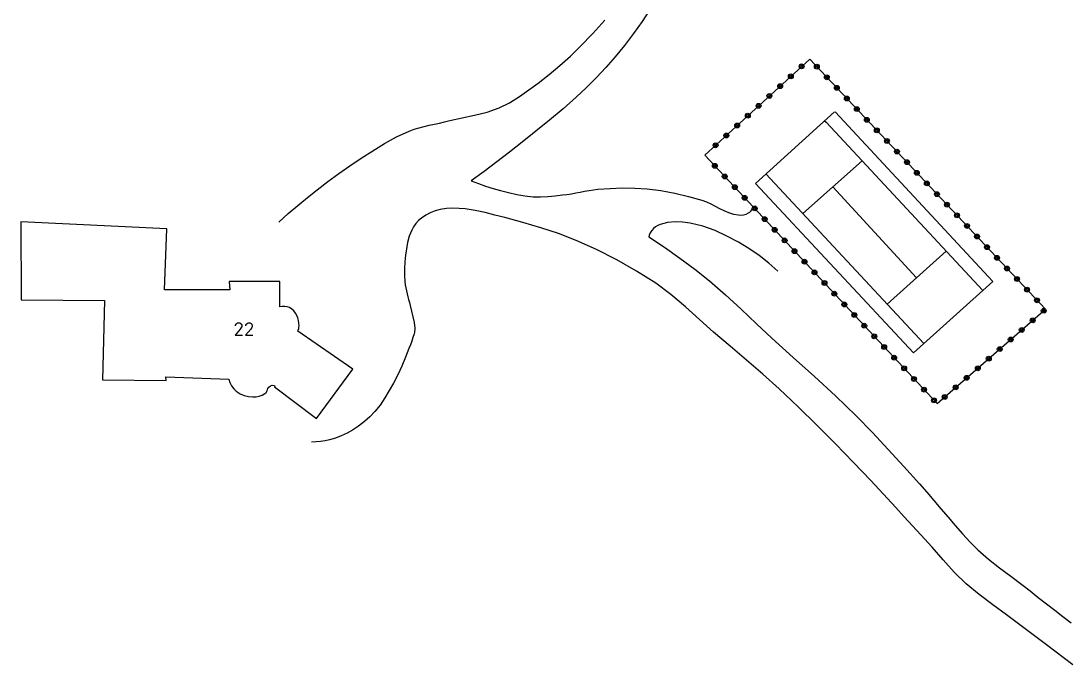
# Model space of a CAD drawing. Header units: millimetres. Extents: x 168000 to 169000, y 126998 to 128000.
# Drawn here: x 168279.5 to 168387.4, y 127817.7 to 127883.9 of the extents above; entities that cross this region are included whole.
import ezdxf
from ezdxf.enums import TextEntityAlignment as Align

# ---------------------------------------------------------------- set-up
doc = ezdxf.new("R2010")
doc.units = ezdxf.units.MM
doc.layers.get('0').update_dxf_attribs({"linetype": 'CONTINUOUS'})
for name, color, linetype in [('W0017', 7, 'CONTINUOUS'), ('W0101', 7, 'CONTINUOUS'), ('W0323', 7, 'CONTINUOUS'), ('W0333', 7, 'CONTINUOUS'), ('W0991', 7, 'CONTINUOUS')]:
    doc.layers.add(name, color=color, linetype=linetype)
doc.styles.get("Standard").update_dxf_attribs({"font": 'romans.shx', "width": 0.85})

# ---------------------------------------------------------------- blocks, each defined once
blk = doc.blocks.new('t323o')
at = {"color": 0, "linetype": 'Continuous'}
for radius in [0.25, 0.15]:
    blk.add_circle((0, 0), radius, dxfattribs=at)

msp = doc.modelspace()

# ---------------------------------------------------------------- linework, layer by layer
at = {"layer": 'W0017'}
for points in [[(168344.21, 127885.14), (168343.38, 127883.86), (168342.5, 127882.62), (168341.58, 127881.4), (168340.61, 127880.22), (168339.66, 127879.13), (168338.67, 127878.09), (168337.65, 127877.07), (168336.6, 127876.08), (168335.25, 127874.87), (168333.87, 127873.71), (168332.46, 127872.58), (168331.05, 127871.46), (168329.75, 127870.44), (168328.45, 127869.45), (168327.13, 127868.46), (168325.8, 127867.5)], [(168306.04, 127863.25), (168307, 127864.11), (168307.98, 127864.94), (168308.97, 127865.76), (168309.98, 127866.56), (168311.08, 127867.41), (168312.2, 127868.23), (168313.33, 127869.03), (168314.49, 127869.8), (168315.68, 127870.56), (168316.88, 127871.31), (168318.13, 127872), (168319.42, 127872.59), (168319.93, 127872.78), (168320.45, 127872.94), (168320.97, 127873.08), (168321.5, 127873.2), (168322.02, 127873.31), (168322.55, 127873.42), (168323.07, 127873.54), (168323.6, 127873.67), (168324.87, 127873.96), (168326.16, 127874.22), (168327.44, 127874.53), (168328.68, 127874.98), (168329.75, 127875.51), (168330.76, 127876.14), (168331.74, 127876.83), (168332.69, 127877.54), (168333.83, 127878.42), (168334.93, 127879.33), (168336, 127880.29), (168337.02, 127881.29), (168338.3, 127882.63), (168339.54, 127884)], [(168325.8, 127867.5), (168326.54, 127867.2), (168327.29, 127866.93), (168328.05, 127866.69), (168328.81, 127866.48), (168329.65, 127866.27), (168330.49, 127866.08), (168331.33, 127865.93), (168332.19, 127865.85), (168332.94, 127865.83), (168333.69, 127865.87), (168334.44, 127865.95), (168335.18, 127866.03), (168335.64, 127866.09), (168336.1, 127866.16), (168336.55, 127866.25), (168337.01, 127866.33), (168337.46, 127866.42), (168337.92, 127866.5), (168338.38, 127866.57), (168338.84, 127866.62), (168340.1, 127866.71), (168341.36, 127866.75), (168342.62, 127866.74), (168343.88, 127866.66), (168345.31, 127866.48), (168346.73, 127866.22), (168348.13, 127865.89), (168349.52, 127865.51), (168349.99, 127865.33), (168350.45, 127865.12), (168350.9, 127864.89), (168351.34, 127864.65), (168351.79, 127864.43), (168352.27, 127864.22), (168352.76, 127864.07), (168353.27, 127863.98), (168353.54, 127863.97), (168353.8, 127864), (168354.07, 127864.07), (168354.31, 127864.18), (168354.44, 127864.27), (168354.56, 127864.38), (168354.66, 127864.5), (168354.73, 127864.63)], [(168387.64, 127817.72), (168384.93, 127819.78), (168382.21, 127821.84), (168380.82, 127822.87), (168379.42, 127823.9), (168378.03, 127824.95), (168376.7, 127826.07), (168375.47, 127827.27), (168374.31, 127828.53), (168373.18, 127829.82), (168372.03, 127831.09), (168371.17, 127832.02), (168370.31, 127832.95), (168369.46, 127833.89), (168368.6, 127834.82), (168367.74, 127835.76), (168366.87, 127836.69), (168366, 127837.61), (168365.12, 127838.52), (168363.24, 127840.45), (168361.34, 127842.37), (168359.41, 127844.26), (168357.45, 127846.11), (168355.8, 127847.6), (168354.12, 127849.06), (168352.42, 127850.5), (168350.73, 127851.94), (168349.27, 127853.22), (168347.82, 127854.53), (168346.33, 127855.79), (168344.77, 127856.96), (168342.81, 127858.21), (168340.78, 127859.36), (168338.7, 127860.41), (168336.58, 127861.36), (168334.79, 127862.06), (168332.95, 127862.66), (168331.11, 127863.2), (168329.25, 127863.71), (168328.25, 127863.97), (168327.25, 127864.23), (168326.23, 127864.44), (168325.2, 127864.59), (168324.56, 127864.64), (168323.9, 127864.66), (168323.25, 127864.63), (168322.6, 127864.53), (168322.09, 127864.39), (168321.6, 127864.2), (168321.13, 127863.95), (168320.69, 127863.65), (168320.39, 127863.39), (168320.12, 127863.09), (168319.89, 127862.76), (168319.69, 127862.42), (168319.44, 127861.8), (168319.27, 127861.16), (168319.15, 127860.51), (168319.06, 127859.86), (168318.98, 127859.17), (168318.94, 127858.48), (168318.94, 127857.79), (168318.98, 127857.1), (168319.02, 127856.79), (168319.07, 127856.48), (168319.14, 127856.17), (168319.21, 127855.87), (168319.29, 127855.57), (168319.37, 127855.27), (168319.45, 127854.97), (168319.52, 127854.67), (168319.66, 127854.09), (168319.81, 127853.51), (168319.94, 127852.93), (168320.01, 127852.33), (168320, 127852.19), (168319.99, 127852.04), (168319.96, 127851.9), (168319.93, 127851.76), (168319.82, 127851.37), (168319.69, 127851), (168319.55, 127850.63), (168319.4, 127850.26), (168319.04, 127849.35), (168318.66, 127848.45), (168318.25, 127847.55), (168317.81, 127846.68), (168317.38, 127845.92), (168316.93, 127845.17), (168316.44, 127844.44), (168315.89, 127843.76), (168315.37, 127843.23), (168314.82, 127842.73), (168314.23, 127842.28), (168313.61, 127841.87), (168313.04, 127841.55), (168312.45, 127841.28), (168311.85, 127841.05), (168311.23, 127840.86), (168310.78, 127840.76), (168310.32, 127840.68), (168309.86, 127840.64), (168309.39, 127840.63)], [(168357.34, 127858.19), (168356.4, 127859.03), (168355.41, 127859.81), (168354.36, 127860.53), (168353.28, 127861.18), (168352.1, 127861.8), (168350.89, 127862.37), (168349.62, 127862.84), (168348.3, 127863.15), (168347.54, 127863.24), (168346.77, 127863.27), (168345.99, 127863.19), (168345.24, 127863), (168344.99, 127862.89), (168344.76, 127862.75), (168344.55, 127862.58), (168344.37, 127862.38), (168344.26, 127862.23), (168344.17, 127862.07), (168344.1, 127861.9), (168344.05, 127861.72)], [(168344.05, 127861.72), (168345.66, 127860.66), (168347.24, 127859.54), (168348.78, 127858.39), (168350.3, 127857.19), (168351.95, 127855.77), (168353.55, 127854.29), (168355.13, 127852.79), (168356.72, 127851.3), (168358.89, 127849.32), (168361.08, 127847.36), (168363.25, 127845.37), (168365.38, 127843.32), (168367.05, 127841.62), (168368.68, 127839.87), (168370.29, 127838.11), (168371.89, 127836.34), (168372.65, 127835.5), (168373.38, 127834.64), (168374.1, 127833.77), (168374.83, 127832.9), (168375.56, 127832.04), (168376.31, 127831.19), (168377.09, 127830.36), (168377.89, 127829.57), (168378.98, 127828.61), (168380.11, 127827.72), (168381.27, 127826.86), (168382.41, 127825.99), (168383.25, 127825.33), (168384.1, 127824.67), (168384.95, 127824.02), (168385.8, 127823.37), (168386.64, 127822.72), (168387.49, 127822.06)]]:
    msp.add_lwpolyline(points, dxfattribs=at)
at = {"layer": 'W0101'}
for points in [[(168306.12, 127854.52), (168306.13, 127857.14), (168300.91, 127857.15), (168300.99, 127856.28), (168294.26, 127856.29), (168294.53, 127862.56), (168279.52, 127863.27), (168279.54, 127855.26), (168288.11, 127855.19), (168287.9, 127847.04), (168294.45, 127846.95), (168294.43, 127847.33), (168300.89, 127847.1)], [(168307.97, 127852.02), (168308.03, 127852.15), (168308.07, 127852.3), (168308.1, 127852.44), (168308.11, 127852.59), (168308.1, 127852.86), (168308.06, 127853.13), (168307.99, 127853.4), (168307.89, 127853.65), (168307.74, 127853.89), (168307.57, 127854.11), (168307.37, 127854.3), (168307.13, 127854.45), (168306.89, 127854.53), (168306.63, 127854.58), (168306.37, 127854.57), (168306.12, 127854.52)], [(168309.91, 127843.05), (168313.65, 127848.14), (168307.97, 127852.02)], [(168300.89, 127847.1), (168301, 127846.75), (168301.17, 127846.41), (168301.39, 127846.11), (168301.66, 127845.86), (168302.05, 127845.6), (168302.47, 127845.43), (168302.91, 127845.32), (168303.37, 127845.27), (168303.69, 127845.29), (168304.01, 127845.36), (168304.31, 127845.47), (168304.6, 127845.61), (168304.72, 127845.71), (168304.79, 127845.86), (168304.85, 127846), (168304.91, 127846.13), (168305.01, 127846.27), (168305.16, 127846.4), (168305.35, 127846.48), (168305.56, 127846.46), (168305.6, 127846.44), (168305.62, 127846.39), (168305.62, 127846.34), (168305.59, 127846.3)], [(168300.89, 127847.1), (168300.89, 127847.1)], [(168305.59, 127846.3), (168309.91, 127843.05)]]:
    msp.add_lwpolyline(points, dxfattribs=at)
at = {"layer": 'W0323'}
for points in [[(168349.82, 127870.13), (168360.6, 127880)], [(168349.83, 127870.13), (168373.7, 127844.59), (168384.84, 127854.29), (168360.6, 127880)]]:
    msp.add_lwpolyline(points, dxfattribs=at)
at = {"layer": 'W0333'}
for points in [[(168363.22, 127874.58), (168379.42, 127857.14), (168371.27, 127849.82), (168355.03, 127867.22), (168363.15, 127874.59)], [(168362.09, 127873.7), (168362.3, 127873.51), (168378.39, 127856.22)], [(168359.89, 127864.13), (168365.98, 127869.55)], [(168372.32, 127850.76), (168356.11, 127868.2)], [(168371.59, 127857.52), (168362.97, 127866.87)], [(168374.63, 127860.26), (168368.57, 127854.8)]]:
    msp.add_lwpolyline(points, dxfattribs=at)

# ---------------------------------------------------------------- block references
at = {"layer": 'W0323'}
for p, rotation in [((168359.77, 127879.25), 42.49937180100793), ((168361.33, 127879.22), 133.30999068905), ((168358.67, 127878.23), 42.49937180100793), ((168362.36, 127878.13), 133.30999068905), ((168357.56, 127877.22), 42.49937180100793), ((168363.39, 127877.04), 133.30999068905), ((168356.46, 127876.21), 42.49937180100793), ((168364.42, 127875.95), 133.30999068905), ((168355.35, 127875.19), 42.49937180100793), ((168365.45, 127874.86), 133.30999068905), ((168354.24, 127874.18), 42.49937180100793), ((168366.48, 127873.76), 133.30999068905), ((168353.14, 127873.17), 42.49937180100793), ((168367.51, 127872.67), 133.30999068905), ((168352.03, 127872.15), 42.49937180100793), ((168368.54, 127871.58), 133.30999068905), ((168350.93, 127871.14), 42.49937180100793), ((168369.57, 127870.49), 133.30999068905), ((168370.6, 127869.4), 133.30999068905), ((168350.85, 127869.03), 313.0630093619934), ((168371.62, 127868.31), 133.30999068905), ((168351.87, 127867.93), 313.0630093619934), ((168372.65, 127867.22), 133.30999068905), ((168352.9, 127866.84), 313.0630093619934), ((168373.68, 127866.12), 133.30999068905), ((168353.92, 127865.74), 313.0630093619934), ((168374.71, 127865.03), 133.30999068905), ((168354.95, 127864.65), 313.0630093619934), ((168375.74, 127863.94), 133.30999068905), ((168355.97, 127863.55), 313.0630093619934), ((168376.77, 127862.85), 133.30999068905), ((168357, 127862.45), 313.0630093619934), ((168377.8, 127861.76), 133.30999068905), ((168358.02, 127861.36), 313.0630093619934), ((168378.83, 127860.67), 133.30999068905), ((168359.04, 127860.26), 313.0630093619934), ((168379.86, 127859.57), 133.30999068905), ((168360.07, 127859.17), 313.0630093619934), ((168380.88, 127858.48), 133.30999068905), ((168361.09, 127858.07), 313.0630093619934), ((168381.91, 127857.39), 133.30999068905), ((168362.12, 127856.98), 313.0630093619934), ((168382.94, 127856.3), 133.30999068905), ((168363.14, 127855.88), 313.0630093619934), ((168383.97, 127855.21), 133.30999068905), ((168364.16, 127854.78), 313.0630093619934), ((168384.66, 127854.13), 41.03745775967194), ((168365.19, 127853.69), 313.0630093619934), ((168383.53, 127853.15), 41.03745775967194), ((168366.21, 127852.59), 313.0630093619934), ((168382.4, 127852.16), 41.03745775967194), ((168367.24, 127851.5), 313.0630093619934), ((168381.27, 127851.18), 41.03745775967194), ((168368.26, 127850.4), 313.0630093619934), ((168380.14, 127850.19), 41.03745775967194), ((168369.29, 127849.3), 313.0630093619934), ((168379.01, 127849.21), 41.03745775967194), ((168370.31, 127848.21), 313.0630093619934), ((168377.88, 127848.22), 41.03745775967194), ((168371.33, 127847.11), 313.0630093619934), ((168376.74, 127847.24), 41.03745775967194), ((168372.36, 127846.02), 313.0630093619934), ((168375.61, 127846.26), 41.03745775967194), ((168373.38, 127844.92), 313.0630093619934), ((168374.48, 127845.27), 41.03745775967194)]:
    msp.add_blockref('t323o', p, dxfattribs=dict(at, rotation=rotation))

# ---------------------------------------------------------------- texts
at = {"layer": 'W0991'}
msp.add_text('22', height=1.25, dxfattribs=at).set_placement((168302.44, 127852.26), align=Align.MIDDLE_CENTER)

doc.saveas('drawing.dxf')
